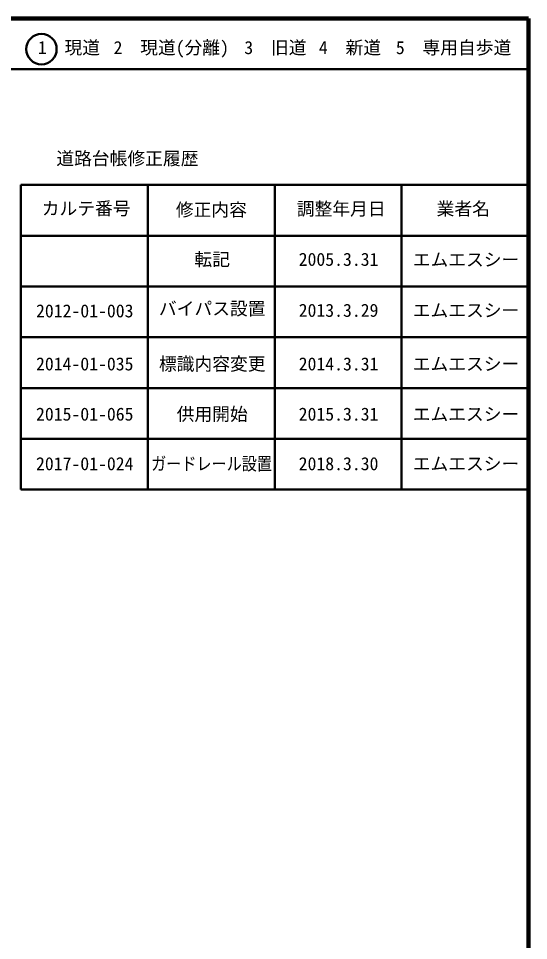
# Model space of a CAD drawing. Units: millimetres on the paper, enlarged 1000 times. Extents: x 40000 to 680000, y 20000 to 380000.
# Drawn here: x 579500 to 680000, y 198357 to 380000 of the extents above; entities that cross this region are included whole.
import ezdxf
from ezdxf.enums import TextEntityAlignment as Align

# ---------------------------------------------------------------- set-up
doc = ezdxf.new("R2010")
doc.units = ezdxf.units.MM
doc.header["$LTSCALE"] = 1000
for name, color, linetype, lineweight in [('M-TTL', 2, 'Continuous', 140), ('M-TTL-FRAM', 2, 'Continuous', 50), ('M-TTL-LINE', 7, 'Continuous', 50)]:
    doc.layers.add(name, color=color, linetype=linetype, lineweight=lineweight)
doc.layers.add('M-TTL-TXT', color=7, linetype='Continuous')
doc.styles.add('ＭＳ ゴシック', font='')
doc.styles.get('ＭＳ ゴシック').set_extended_font_data('MS Gothic')

msp = doc.modelspace()

# ---------------------------------------------------------------- linework, layer by layer
at = {"layer": 'M-TTL'}
for p, q in [((680000, 380000), (40000, 380000)), ((680000, 20000), (680000, 380000))]:
    msp.add_line(p, q, dxfattribs=at)
at = {"layer": 'M-TTL-FRAM'}
for p, q in [((580000, 347197), (580000, 287197)), ((580000, 347197), (680000, 347197)), ((580000, 287197), (680000, 287197))]:
    msp.add_line(p, q, dxfattribs=at)
at = {"layer": 'M-TTL-LINE'}
for p, q in [((40000, 370000), (680000, 370000)), ((605000, 347197), (605000, 287197)), ((630000, 347197), (630000, 287197)), ((655000, 347197), (655000, 287197)), ((580000, 337197), (680000, 337197)), ((580000, 327197), (680000, 327197)), ((580000, 317197), (680000, 317197)), ((580000, 307197), (680000, 307197)), ((580000, 297197), (680000, 297197))]:
    msp.add_line(p, q, dxfattribs=at)
msp.add_circle((584031, 373958), 3000, dxfattribs=at)

# ---------------------------------------------------------------- texts
at = {"layer": 'M-TTL-TXT', "style": 'ＭＳ ゴシック'}
for s, p in [('1\u3000現道', (583323, 372208)), ('2\u3000現道(分離)', (598244, 372208)), ('3\u3000旧道', (623996, 372208)), ('4\u3000新道', (638699, 372208)), ('5\u3000専用自歩道', (653853, 372208)), ('道路台帳修正履歴', (586968, 350363)), ('カルテ番号', (584089, 340527)), ('修正内容', (610509, 340273)), ('調整年月日', (634339, 340447)), ('業者名', (661884, 340447)), ('転記', (614175, 330495)), ('2005.3.31', (634712, 330495)), ('エムエスシー', (657175, 330439)), ('2012-01-003', (582962, 320345)), ('バイパス設置', (607175, 320797)), ('2013.3.29', (634712, 320454)), ('エムエスシー', (657175, 320454)), ('2014-01-035', (582962, 309896)), ('標識内容変更', (607175, 309896)), ('2014.3.31', (634712, 309896)), ('エムエスシー', (657175, 309896)), ('供用開始', (610675, 300009)), ('エムエスシー', (657175, 300009)), ('2015-01-065', (582962, 300009)), ('2015.3.31', (634712, 300009)), ('2017-01-024', (582962, 290240)), ('2018.3.30', (634712, 290240)), ('エムエスシー', (657175, 290240))]:
    msp.add_text(s, height=2566, dxfattribs=at).set_placement(p, align=Align.BOTTOM_LEFT)
at = {"layer": 'M-TTL-TXT', "style": 'ＭＳ ゴシック', "width": 0.85}
msp.add_text('ガードレール設置', height=2566, dxfattribs=at).set_placement((605650, 290240), align=Align.BOTTOM_LEFT)

doc.saveas('drawing.dxf')
